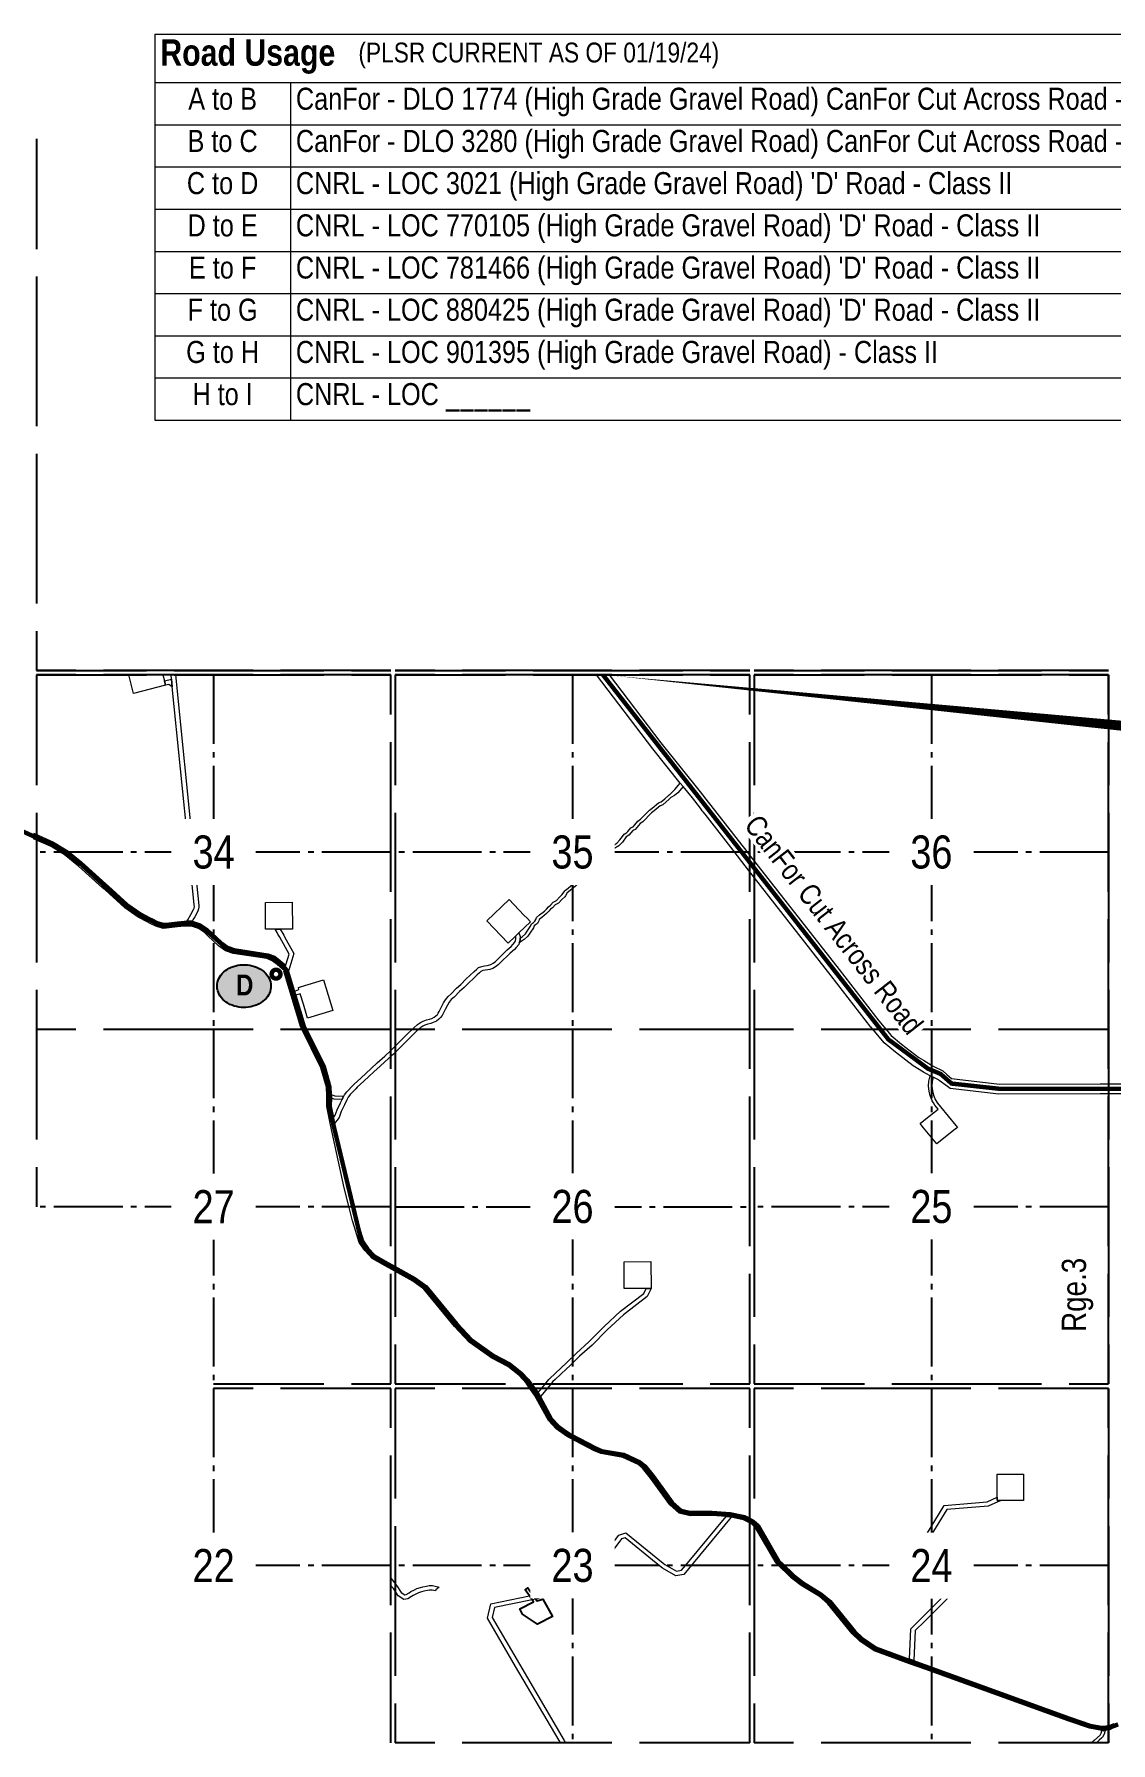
# Model space of a CAD drawing. Extents: x 406396 to 410344, y 6062839 to 6066265.
# Drawn here: x 407568 to 408057, y 6062984 to 6063760 of the extents above; entities that cross this region are included whole.
import ezdxf
from ezdxf.enums import TextEntityAlignment as Align

# ---------------------------------------------------------------- set-up
doc = ezdxf.new("R2010")
doc.units = 0
doc.header["$LTSCALE"] = 5
doc.linetypes.add('foc-QUARTERLINE', pattern=[33, 25, -3, 2, -3])
doc.linetypes.add('foc-UNSURVEYED', pattern=[12.5, 10, -2.5])
doc.layers.get('Defpoints').update_dxf_attribs({"color": 9})
for name, color, linetype in [('33', 20, 'Continuous'), ('CG-NOTES', 7, 'Continuous'), ('L-QSEC', 8, 'foc-QUARTERLINE'), ('L-USEC', 7, 'foc-UNSURVEYED'), ('MLL', 7, 'Continuous'), ('P-PROPOSED', 10, 'Continuous'), ('S-7', 6, 'Continuous')]:
    doc.layers.add(name, color=color, linetype=linetype)
doc.layers.add('AS-ROUTEMAP', color=35, linetype='Continuous', lineweight=0)
doc.styles.add('0', font='ARIALN.TTF')
doc.styles.add('100L', font='ARIALN.TTF', dxfattribs={"height": 11})
doc.styles.add('120', font='ARIALN.TTF', dxfattribs={"height": 13})
doc.styles.add('80', font='ARIALN.TTF', dxfattribs={"height": 10})
doc.styles.add('BOLD', font='ARIALNB.TTF')
doc.styles.add('TXT', font='ARIALN.TTF', dxfattribs={"height": 0.2})

# ---------------------------------------------------------------- blocks, each defined once
blk = doc.blocks.new('*T434')
at = {"layer": 'Defpoints', "color": 8, "linetype": 'ByBlock', "lineweight": 0, "transparency": 16777216}
for p, q in [((0, 0), (745.98, 0)), ((0, 0), (0, -175.11)), ((745.98, 0), (745.98, -175.11)), ((0, -21.96), (745.98, -21.96)), ((61.52, -21.96), (61.52, -175.11)), ((681.03, -21.96), (681.03, -175.11)), ((0, -41.11), (745.98, -41.11)), ((0, -60.25), (745.98, -60.25)), ((0, -79.39), (745.98, -79.39)), ((0, -98.54), (745.98, -98.54)), ((0, -117.68), (745.98, -117.68)), ((0, -136.82), (745.98, -136.82)), ((0, -155.97), (745.98, -155.97)), ((0, -175.11), (745.98, -175.11))]:
    blk.add_line(p, q, dxfattribs=at)
at = {"layer": 'CG-NOTES', "color": 154, "transparency": 16777216, "insert": (2.5, -2.33), "char_height": 11.9905, "width": 740.9824, "attachment_point": 1, "style": 'BOLD'}
blk.add_mtext('\\A1;{\\C14;Road Usage  \\fArial Narrow|b0|i0|c0|p34;\\H0.75x;\\C256; (PLSR CURRENT AS OF 01/19/24)}', dxfattribs=at)
at = {"layer": 'CG-NOTES', "transparency": 16777216, "style": '0'}
for s, insert, char_height, width, attachment_point in [('A to B', (30.76, -24.29), 9.992, 56.5228, 2), ('CanFor - DLO 1774 (High Grade Gravel Road) CanFor Cut Across Road - Class I', (64.02, -24.29), 9.9921, 614.5149, 1), ('11.6 km', (743.48, -24.29), 9.992, 59.9527, 3), ('B to C', (30.76, -43.44), 9.992, 56.5228, 2), ('CanFor - DLO 3280 (High Grade Gravel Road) CanFor Cut Across Road - Class I', (64.02, -43.44), 9.9921, 614.5149, 1), ('28.3 km', (743.48, -43.44), 9.992, 59.9527, 3), ('C to D', (30.76, -62.58), 9.992, 56.5228, 2), ("CNRL - LOC 3021 (High Grade Gravel Road) 'D' Road - Class II", (64.02, -62.58), 9.9921, 614.5149, 1), ('8.4 km', (743.48, -62.58), 9.992, 59.9527, 3), ('D to E', (30.76, -81.73), 9.992, 56.5228, 2), ("CNRL - LOC 770105 (High Grade Gravel Road) 'D' Road - Class II", (64.02, -81.73), 9.9921, 614.5149, 1), ('1.8 km', (743.48, -81.73), 9.992, 59.9527, 3), ("CNRL - LOC 781466 (High Grade Gravel Road) 'D' Road - Class II", (64.02, -100.87), 9.9921, 614.5149, 1), ('0.9 km', (743.48, -100.87), 9.992, 59.9527, 3), ('E to F', (30.76, -100.87), 9.992, 56.5228, 2), ('F to G', (30.76, -120.01), 9.992, 56.5228, 2), ("CNRL - LOC 880425 (High Grade Gravel Road) 'D' Road - Class II", (64.02, -120.01), 9.9921, 614.5149, 1), ('5.3 km', (743.48, -120.01), 9.992, 59.9527, 3), ('G to H', (30.76, -139.16), 9.992, 56.5228, 2), ('CNRL - LOC 901395 (High Grade Gravel Road) - Class II', (64.02, -139.16), 9.9921, 614.5149, 1), ('0.7 km', (743.48, -139.16), 9.992, 59.9527, 3), ('H to I', (30.76, -158.3), 9.992, 56.5228, 2), ('CNRL - LOC ______', (64.02, -158.3), 9.9921, 614.5149, 1), ('0.02 km', (743.48, -158.3), 9.992, 59.9527, 3)]:
    blk.add_mtext(s, dxfattribs=dict(at, insert=insert, char_height=char_height, width=width, attachment_point=attachment_point))
blk = doc.blocks.new('AA')
at = {"const_width": 4}
blk.add_lwpolyline([(-1, 0, 1), (1, 0, 1)], format="xyb", close=True, dxfattribs=at)
blk.add_circle((0, 0), 2)
blk = doc.blocks.new('Route_Letters')
h = blk.add_hatch(color=255)
h.dxf.hatch_style = 1
edge = h.paths.add_edge_path()
edge.add_ellipse((-0.12, 0.46), major_axis=(-11.97, 0), ratio=0.789318, start_angle=0, end_angle=360)
at = {"color": 5}
blk.add_open_spline([(-12.34, 0.46), (-12.34, -0.25), (-12.24, -0.97), (-11.72, -2.79), (-11.14, -3.88), (-9.56, -5.81), (-8.54, -6.66), (-6.22, -8.02), (-4.9, -8.54), (-2.12, -9.17), (-0.66, -9.3), (2.22, -9.13), (3.64, -8.84), (6.27, -7.89), (7.48, -7.22), (9.54, -5.6), (10.38, -4.64), (11.6, -2.54), (11.97, -1.4), (12.18, 0.91), (12.02, 2.08), (11.2, 4.3), (10.54, 5.35), (8.8, 7.2), (7.72, 7.99), (5.29, 9.24), (3.93, 9.68), (1.11, 10.18), (-0.35, 10.23), (-3.22, 9.91), (-4.61, 9.55), (-7.16, 8.47), (-8.32, 7.75), (-10.24, 6.02), (-11, 5.02), (-12.05, 2.86), (-12.32, 1.7), (-12.34, 0.52), (-12.34, 0.49), (-12.34, 0.46)], degree=3, knots=[0, 0, 0, 0, 0.219529, 0.219529, 0.575727, 0.575727, 0.931924, 0.931924, 1.288121, 1.288121, 1.644318, 1.644318, 2.000515, 2.000515, 2.356712, 2.356712, 2.712909, 2.712909, 3.069107, 3.069107, 3.425304, 3.425304, 3.781501, 3.781501, 4.137698, 4.137698, 4.493895, 4.493895, 4.850092, 4.850092, 5.20629, 5.20629, 5.562487, 5.562487, 5.918684, 5.918684, 6.274881, 6.274881, 6.283185, 6.283185, 6.283185, 6.283185], dxfattribs=at)
at = {"color": 14, "style": 'BOLD'}
blk.add_attdef('A', text='', height=9.5, dxfattribs=at).set_placement((0.22, 0.98), align=Align.MIDDLE)
blk = doc.blocks.new('*U430')
h = blk.add_hatch(color=255)
edge = h.paths.add_edge_path()
edge.add_line((-44, -28.5), (44, -28.5))
edge.add_arc((44, -22.5), 6, 270, 360)
edge.add_line((50, -22.5), (50, 21))
edge.add_arc((44, 21), 6, 0, 90)
edge.add_line((44, 27), (-44, 27))
edge.add_arc((-44, 21), 6, 90, 180)
edge.add_line((-50, 21), (-50, -22.5))
edge.add_arc((-44, -22.5), 6, 180, 270)
at = {"color": 1, "flags": 128}
for points in [[(-382.6, 37.62, 0, 7.5, 0), (0, 0, 0, 0, 0)], [(65.21, -260.33, 0, 7.5, 0), (0, 0, 0, 0, 0)]]:
    blk.add_lwpolyline(points, format="xyseb", dxfattribs=at)
blk.add_lwpolyline([(-44, -28.5, 3, 3, 0), (44, -28.5, 3, 3, 0.414214), (50, -22.5, 3, 3, 0), (50, 21, 3, 0, 0.414214), (44, 27, 0, 0, 0), (-44, 27, 0, 0, 0.414214), (-50, 21, 0, 0, 0), (-50, -22.5, 0, 3, 0.414214)], format="xyseb", close=True, dxfattribs=at)
at = {"color": 1, "style": '80'}
blk.add_attdef('ENTER_TEXT_001', (-26.85, -4.92), '', height=10, dxfattribs=at)

msp = doc.modelspace()

# ---------------------------------------------------------------- linework, layer by layer
at = {"layer": 'AS-ROUTEMAP'}
for points in [[(407626.48, 6063468.92), (407627.18, 6063466.23), (407627.67, 6063464.3), (407613.16, 6063460.57), (407611.02, 6063468.92)], [(407632.24, 6063468.92), (407640.29, 6063389.16), (407642.8, 6063364.4), (407642.87, 6063363.62), (407642.66, 6063362.91), (407642.32, 6063361.72), (407640.97, 6063359.18), (407640.14, 6063357.88), (407639.75, 6063357.26), (407637.38, 6063357.26), (407637.8, 6063357.92), (407639.24, 6063360.19), (407640.45, 6063362.48), (407640.64, 6063363.1), (407640.85, 6063363.81), (407640.77, 6063364.59), (407638.29, 6063389.16), (407630.77, 6063463.56), (407630.42, 6063467.06), (407630.23, 6063468.92)], [(408089.46, 6063278.9), (408054.73, 6063278.86), (408051.72, 6063278.85), (408005.82, 6063278.73), (407983.71, 6063281.26), (407983.09, 6063281.72), (407982.47, 6063282.19), (407978.73, 6063285), (407978.46, 6063285.19), (407978.38, 6063285.25), (407975.97, 6063286.44), (407974.58, 6063287.13), (407972.94, 6063287.94), (407971.57, 6063288.78), (407966.9, 6063291.67), (407958.82, 6063297.85), (407953.69, 6063302.02), (407947.85, 6063309.11), (407947.76, 6063309.22), (407929.71, 6063332.46), (407892.26, 6063380.42), (407889.24, 6063384.29), (407885.18, 6063389.48), (407872.48, 6063405.75), (407871.58, 6063406.9), (407871.25, 6063407.33), (407870.35, 6063408.48), (407866.72, 6063413.13), (407862.54, 6063418.32), (407861.26, 6063419.9), (407848.81, 6063435.37), (407823.3, 6063468.92)], [(407829.04, 6063468.92), (407852.42, 6063438.17), (407870.32, 6063415.94), (407873.95, 6063411.29), (407875.18, 6063409.71), (407889.22, 6063391.73), (407890.97, 6063389.49), (407892.24, 6063387.86), (407933.31, 6063335.27), (407951.36, 6063312.02), (407953.8, 6063309.1), (407956.93, 6063305.37), (407961.67, 6063301.42), (407969.5, 6063295.44), (407971.56, 6063294.16), (407975.16, 6063291.94), (407976.94, 6063291.06), (407979.44, 6063289.83), (407979.71, 6063289.69), (407980.36, 6063289.37), (407982.24, 6063287.64), (407984.23, 6063285.8), (408006.08, 6063283.3), (408051.71, 6063283.42), (408054.72, 6063283.43), (408089.63, 6063283.47)], [(407567.77, 6063397.16), (407568.24, 6063396.96), (407576.87, 6063393.09), (407581.82, 6063390.07), (407582.95, 6063389.41), (407583.35, 6063389.09), (407589.75, 6063383.98), (407600.7, 6063374.11), (407601.82, 6063373.1), (407610.63, 6063365.15), (407616.53, 6063360.96), (407620.51, 6063358.93), (407621.85, 6063358.25), (407624.13, 6063357.09), (407626.86, 6063356.29), (407627.94, 6063356.4), (407632.94, 6063356.92), (407636.21, 6063357.26), (407637.38, 6063357.26), (407639.75, 6063357.26), (407639.9, 6063357.26), (407643.63, 6063356.06), (407646.83, 6063353.92), (407646.95, 6063353.81), (407653.27, 6063347.85), (407655.98, 6063345.85), (407658.97, 6063344.8), (407674.28, 6063342.49), (407677.28, 6063341.33), (407679.78, 6063339.37), (407682.25, 6063337.26), (407682.2, 6063337.13), (407681.88, 6063336.07), (407681.51, 6063334.89), (407680.76, 6063335.52), (407678.34, 6063337.6), (407676.14, 6063339.32), (407673.69, 6063340.27), (407658.42, 6063342.57), (407654.9, 6063343.81), (407651.8, 6063346.09), (407646.95, 6063350.66), (407645.4, 6063352.12), (407642.63, 6063353.98), (407639.54, 6063354.98), (407636.33, 6063354.97), (407633.18, 6063354.65), (407628.18, 6063354.13), (407626.65, 6063353.97), (407623.29, 6063354.95), (407620.79, 6063356.22), (407619.46, 6063356.9), (407615.34, 6063359), (407609.2, 6063363.36), (407600.26, 6063371.43), (407599.15, 6063372.43), (407588.27, 6063382.24), (407581.66, 6063387.52), (407580.65, 6063388.11), (407579.05, 6063389.09), (407575.81, 6063391.07), (407567.78, 6063394.66)], [(408056.69, 6062990.56), (408055.46, 6062990.35), (408054.05, 6062990.11), (408053.14, 6062989.95), (408052.48, 6062990.06), (408052.45, 6062990.07), (408046.87, 6062991.07), (408037.52, 6062994.3), (407972.21, 6063017.84), (407965.2, 6063020.36), (407949.17, 6063026.26), (407942.72, 6063030.64), (407939.25, 6063033.97), (407928.09, 6063047.7), (407924.35, 6063050.81), (407916.07, 6063055.91), (407911.71, 6063059.19), (407904.84, 6063065.88), (407904.77, 6063066), (407895.4, 6063082.06), (407893.67, 6063083.72), (407892.9, 6063084.12), (407889.88, 6063085.66), (407889.78, 6063085.71), (407884.38, 6063086.89), (407883.75, 6063087.03), (407881.99, 6063087.14), (407875.69, 6063087.55), (407865.67, 6063087.54), (407860.79, 6063088.72), (407856.55, 6063092.47), (407847.76, 6063104.55), (407844.13, 6063109.08), (407842.18, 6063110.78), (407835.16, 6063113.91), (407825.25, 6063115.69), (407822.18, 6063116.88), (407810.66, 6063122.98), (407809.64, 6063123.68), (407804.94, 6063126.86), (407801.51, 6063130.66), (407795.14, 6063142.27), (407792.27, 6063146.24), (407791.3, 6063147.59), (407789.79, 6063149.25), (407788.02, 6063151.21), (407782.97, 6063155.19), (407775.71, 6063159.02), (407765.54, 6063166.29), (407758.8, 6063173.34), (407744.91, 6063190.27), (407739.89, 6063193.85), (407730.35, 6063199.2), (407727.34, 6063200.89), (407721.43, 6063204.2), (407718.11, 6063207.78), (407715.64, 6063211.4), (407713.45, 6063218.46), (407712.51, 6063221.36), (407710.67, 6063228.52), (407708.69, 6063236.21), (407702.49, 6063264.79), (407700.89, 6063273.17), (407700.95, 6063278.18), (407700.77, 6063281.89), (407698.23, 6063290.74), (407689.25, 6063308.86), (407689.15, 6063309.05), (407681.42, 6063334.62), (407681.51, 6063334.89), (407681.88, 6063336.07), (407682.2, 6063337.13), (407682.25, 6063337.26), (407682.46, 6063337.94), (407683.83, 6063342.32), (407679.53, 6063349.96), (407678.74, 6063351.37), (407678.34, 6063352.07), (407677.49, 6063353.6), (407679.78, 6063353.6), (407681.33, 6063350.84), (407681.73, 6063350.13), (407682.52, 6063348.72), (407685.99, 6063342.55), (407684.11, 6063336.53), (407683.53, 6063334.66), (407683.51, 6063334.61), (407686.25, 6063325.56), (407686.82, 6063323.65), (407691.01, 6063309.79), (407691.47, 6063308.86), (407700.1, 6063291.46), (407702.75, 6063282.22), (407702.93, 6063278.58), (407702.95, 6063278.22), (407702.94, 6063276.97), (407702.89, 6063273.35), (407703.88, 6063268.14), (407704.39, 6063265.51), (407704.44, 6063265.21), (407710.64, 6063236.67), (407712.73, 6063228.52), (407714.44, 6063221.91), (407715.36, 6063219.05), (407717.46, 6063212.27), (407719.76, 6063208.91), (407722.61, 6063205.83), (407727.33, 6063203.18), (407730.35, 6063201.49), (407740.96, 6063195.54), (407746.29, 6063191.74), (407760.3, 6063174.67), (407766.85, 6063167.81), (407776.77, 6063160.72), (407784.06, 6063156.87), (407789.38, 6063152.68), (407792.48, 6063149.26), (407792.85, 6063148.85), (407794.73, 6063146.24), (407796.77, 6063143.42), (407796.83, 6063143.34), (407797.82, 6063141.54), (407803.15, 6063131.83), (407806.26, 6063128.38), (407809.64, 6063126.09), (407811.69, 6063124.7), (407823.02, 6063118.7), (407825.79, 6063117.62), (407835.75, 6063115.83), (407843.26, 6063112.48), (407845.58, 6063110.47), (407849.34, 6063105.76), (407858.04, 6063093.83), (407861.75, 6063090.55), (407865.91, 6063089.54), (407875.68, 6063089.55), (407884.03, 6063089.01), (407889.87, 6063087.73), (407890.46, 6063087.61), (407892.89, 6063086.36), (407894.84, 6063085.37), (407896.99, 6063083.31), (407906.43, 6063067.12), (407907.58, 6063066), (407913.02, 6063060.71), (407917.19, 6063057.57), (407925.52, 6063052.43), (407929.51, 6063049.11), (407940.72, 6063035.33), (407943.98, 6063032.2), (407950.09, 6063028.05), (407965.22, 6063022.48), (407965.89, 6063022.23), (407967.18, 6063021.77), (407972.2, 6063019.96), (408038.19, 6062996.18), (408047.37, 6062993), (408052.44, 6062992.1), (408052.44, 6062992.1), (408053.14, 6062991.98), (408055.45, 6062992.38), (408056.15, 6062992.5), (408058.06, 6062993.23)], [(407806.87, 6062984.49), (407806.26, 6062985.52), (407786.55, 6063019.16), (407773.85, 6063040.99), (407775.3, 6063047.6), (407792.82, 6063051.18), (407794.42, 6063051.5), (407798.72, 6063052.38), (407809.78, 6063054.48), (407813.68, 6063055.23), (407816.79, 6063057.57), (407823.51, 6063065.91), (407826.29, 6063069.37), (407833.31, 6063078.75), (407836.61, 6063079.75), (407853.54, 6063065.95), (407854.25, 6063065.37), (407859.55, 6063062.35), (407861.82, 6063062.75), (407864.48, 6063065.96), (407881.99, 6063087.14), (407883.75, 6063087.03), (407884.38, 6063086.89), (407867.07, 6063065.97), (407862.9, 6063060.91), (407859.19, 6063060.26), (407853.11, 6063063.72), (407850.38, 6063065.95), (407836.17, 6063077.53), (407834.52, 6063077.03), (407827.87, 6063068.14), (407826.08, 6063065.92), (407818.19, 6063056.12), (407814.51, 6063053.35), (407809.78, 6063052.45), (407799.1, 6063050.42), (407795.67, 6063049.72), (407794.07, 6063049.39), (407776.98, 6063045.9), (407775.97, 6063041.33), (407788.27, 6063020.16), (407808.58, 6062985.52), (407809.18, 6062984.49)], [(407716.5, 6063064.89), (407716.77, 6063064.92), (407716.93, 6063064.89)], [(407729.93, 6063059.26), (407730.61, 6063058.4), (407732.71, 6063055.71), (407734.66, 6063052.68), (407736.24, 6063051.64), (407736.95, 6063051.77), (407738.21, 6063052.52), (407739.05, 6063053.11), (407740.69, 6063053.93), (407741.72, 6063054.45), (407743.38, 6063054.97), (407744.5, 6063055.24), (407746.14, 6063055.62), (407747.33, 6063055.82), (407748.9, 6063055.81), (407751.91, 6063055.05), (407750.37, 6063053.87), (407750.19, 6063053.42), (407748.65, 6063053.82), (407747.49, 6063053.82), (407746.53, 6063053.66), (407744.96, 6063053.29), (407743.91, 6063053.04), (407742.48, 6063052.59), (407741.58, 6063052.14), (407740.07, 6063051.39), (407739.3, 6063050.84), (407737.66, 6063049.86), (407735.8, 6063049.54), (407733.21, 6063051.24), (407731.08, 6063054.55), (407730.61, 6063055.15), (407729.93, 6063056.02)], [(408047.7, 6062984.49), (408049.06, 6062985.64), (408049.11, 6062985.69), (408051.68, 6062988.02), (408052.16, 6062988.92), (408052.45, 6062989.93), (408052.48, 6062990.06), (408053.14, 6062989.95), (408054.05, 6062990.11), (408053.56, 6062988.35), (408052.87, 6062987.08), (408052.45, 6062986.7), (408051.34, 6062985.69), (408050.05, 6062984.51), (408050.02, 6062984.49)]]:
    msp.add_lwpolyline(points, dxfattribs=at)
for points in [[(407630.77, 6063463.56), (407629.16, 6063464.68), (407627.67, 6063464.3), (407627.18, 6063466.23), (407630.42, 6063467.06), (407630.77, 6063463.56)], [(407790.38, 6063348.97), (407788.22, 6063347.44), (407788.38, 6063347.84), (407788.67, 6063349.11), (407788.65, 6063349.58), (407789.47, 6063350.16), (407791.02, 6063351.44), (407791.81, 6063352.64), (407793.31, 6063354.94), (407793.77, 6063356.01), (407794.63, 6063356.71), (407795.25, 6063357.22), (407795.67, 6063357.99), (407795.96, 6063358.84), (407797.45, 6063360.11), (407799.59, 6063361.78), (407800.52, 6063362.74), (407801.4, 6063363.76), (407802.3, 6063364.43), (407803.62, 6063365.87), (407805.03, 6063366.65), (407806.41, 6063368.1), (407807.71, 6063369.29), (407808.81, 6063371.06), (407809.15, 6063371.34), (407810.31, 6063372.26), (407812.64, 6063374.21), (407813.88, 6063375.43), (407815.81, 6063376.66), (407816.78, 6063377.81), (407818.37, 6063378.78), (407820.04, 6063380.72), (407820.82, 6063382.19), (407820.96, 6063382.45), (407821.52, 6063382.85), (407822.29, 6063383.4), (407822.55, 6063383.83), (407823.1, 6063384.72), (407824.02, 6063385.22), (407824.33, 6063385.39), (407824.64, 6063385.81), (407825.26, 6063386.66), (407827.99, 6063389.41), (407828.58, 6063390), (407829.2, 6063390.22), (407829.79, 6063390.97), (407830.63, 6063391.49), (407832.47, 6063392.64), (407833.86, 6063394.08), (407835, 6063395.64), (407835.74, 6063396.66), (407836.61, 6063397.18), (407836.99, 6063397.39), (407837.46, 6063397.98), (407838.76, 6063399.58), (407839.49, 6063399.91), (407839.91, 6063400.1), (407840.65, 6063401), (407841.99, 6063402.65), (407843.24, 6063403.47), (407847.23, 6063407.58), (407848.48, 6063408.44), (407851.38, 6063410.86), (407852.59, 6063411.35), (407854.23, 6063412.81), (407856.04, 6063414.42), (407856.22, 6063414.56), (407856.28, 6063414.61), (407858.76, 6063416.93), (407861.26, 6063419.9), (407862.54, 6063418.32), (407860.16, 6063415.5), (407858.6, 6063414.23), (407857.01, 6063413.27), (407856.19, 6063412.54), (407853.39, 6063410.06), (407852.17, 6063409.56), (407849.4, 6063407.25), (407848.2, 6063406.43), (407844.2, 6063402.33), (407843.01, 6063401.53), (407840.85, 6063398.87), (407839.7, 6063398.36), (407837.98, 6063396.24), (407836.77, 6063395.53), (407835.01, 6063393.11), (407833.42, 6063391.46), (407830.8, 6063389.84), (407830.46, 6063389.41), (407830.11, 6063388.96), (407829.41, 6063388.71), (407826.4, 6063385.68), (407825.35, 6063384.23), (407824.17, 6063383.59), (407823.41, 6063382.36), (407822.12, 6063381.43), (407821.28, 6063379.87), (407819.35, 6063377.63), (407817.77, 6063376.66), (407816.8, 6063375.51), (407814.82, 6063374.25), (407813.65, 6063373.1), (407811.26, 6063371.1), (407809.94, 6063370.05), (407809.16, 6063368.78), (407808.87, 6063368.32), (407807.45, 6063367.03), (407805.96, 6063365.45), (407804.55, 6063364.67), (407803.3, 6063363.32), (407802.43, 6063362.66), (407801.62, 6063361.72), (407800.59, 6063360.66), (407798.4, 6063358.95), (407797.25, 6063357.97), (407797.05, 6063357.38), (407796.42, 6063356.25), (407795.59, 6063355.55), (407795, 6063355.08), (407794.63, 6063354.23), (407793.06, 6063351.82), (407792.15, 6063350.43), (407790.38, 6063348.97)], [(407685.24, 6063365.79), (407685.27, 6063353.61), (407679.78, 6063353.6), (407677.49, 6063353.6), (407676.01, 6063353.59), (407675.5, 6063353.59), (407674.5, 6063353.59), (407673.08, 6063353.59), (407673.07, 6063359.96), (407673.07, 6063361.47), (407673.07, 6063361.97), (407673.06, 6063365.77), (407685.24, 6063365.79)], [(407786.44, 6063350.46), (407783.11, 6063347.28), (407773.45, 6063357.4), (407783.57, 6063367.06), (407790.32, 6063359.98), (407791.71, 6063358.53), (407793.23, 6063356.94), (407788.03, 6063351.98), (407786.44, 6063350.46)], [(407706.42, 6063268.18), (407704.39, 6063265.51), (407703.88, 6063268.14), (407704.66, 6063269.16), (407705.59, 6063271.62), (407707.04, 6063274.84), (407707.8, 6063276.33), (407708.17, 6063277.06), (407708.53, 6063277.8), (407708.73, 6063278.22), (407708.84, 6063278.44), (407709.95, 6063279.86), (407710.23, 6063280.14), (407711.44, 6063281.38), (407711.5, 6063281.44), (407713.3, 6063283.31), (407716.26, 6063286.09), (407720.94, 6063290.39), (407723.75, 6063292.98), (407727.17, 6063296.06), (407729.77, 6063298.41), (407730.18, 6063298.81), (407734.5, 6063303.1), (407737.06, 6063305.62), (407740.24, 6063308.76), (407740.43, 6063308.92), (407742.04, 6063310.3), (407743.45, 6063311.29), (407744.55, 6063311.91), (407746.12, 6063312.44), (407747.45, 6063312.8), (407748.46, 6063313.15), (407749.54, 6063313.63), (407750.33, 6063314.25), (407751.06, 6063314.95), (407751.48, 6063315.47), (407751.83, 6063316.27), (407752.81, 6063318.11), (407753.87, 6063320.17), (407754.77, 6063321.62), (407755.89, 6063323.02), (407757.23, 6063324.27), (407759.77, 6063326.78), (407761.74, 6063328.57), (407764.18, 6063331.06), (407765.84, 6063332.59), (407767.7, 6063334.36), (407768.75, 6063335.34), (407769.73, 6063336.2), (407771.15, 6063336.74), (407772.38, 6063337.03), (407773.69, 6063337.12), (407774.27, 6063337.22), (407775.32, 6063337.59), (407776.3, 6063338.21), (407777.38, 6063338.94), (407779.16, 6063340.76), (407781.54, 6063343.01), (407782.78, 6063344.18), (407784.56, 6063345.77), (407785.29, 6063346.62), (407786.18, 6063347.71), (407786.46, 6063348.43), (407786.66, 6063349.29), (407786.63, 6063349.92), (407786.44, 6063350.46), (407788.03, 6063351.98), (407788.61, 6063350.31), (407788.65, 6063349.58), (407788.67, 6063349.11), (407788.38, 6063347.84), (407788.22, 6063347.44), (407787.93, 6063346.69), (407786.83, 6063345.34), (407785.99, 6063344.37), (407784.13, 6063342.71), (407782.91, 6063341.55), (407780.56, 6063339.34), (407778.67, 6063337.4), (407777.4, 6063336.54), (407776.2, 6063335.78), (407774.77, 6063335.28), (407773.94, 6063335.13), (407772.69, 6063335.05), (407771.74, 6063334.82), (407770.77, 6063334.46), (407770.09, 6063333.86), (407769.07, 6063332.91), (407767.21, 6063331.14), (407765.58, 6063329.62), (407763.13, 6063327.13), (407761.15, 6063325.33), (407758.61, 6063322.83), (407757.36, 6063321.65), (407756.41, 6063320.47), (407755.61, 6063319.18), (407754.58, 6063317.18), (407753.63, 6063315.4), (407753.2, 6063314.42), (407752.53, 6063313.6), (407751.64, 6063312.74), (407750.58, 6063311.9), (407749.19, 6063311.29), (407748.04, 6063310.89), (407746.7, 6063310.53), (407745.37, 6063310.08), (407744.52, 6063309.6), (407743.56, 6063308.93), (407743.26, 6063308.72), (407741.59, 6063307.28), (407738.46, 6063304.19), (407735.91, 6063301.68), (407731.15, 6063296.96), (407730.18, 6063296.09), (407727.17, 6063293.38), (407725.09, 6063291.51), (407722.29, 6063288.92), (407717.62, 6063284.63), (407714.7, 6063281.89), (407714.08, 6063281.24), (407712.93, 6063280.05), (407712.88, 6063280), (407711.46, 6063278.54), (407711.11, 6063278.09), (407710.54, 6063277.38), (407710.42, 6063277.13), (407709.96, 6063276.17), (407708.84, 6063273.97), (407707.44, 6063270.86), (407706.42, 6063268.18)], [(407699.44, 6063330.59), (407703.63, 6063316.73), (407692.16, 6063313.26), (407690.26, 6063319.53), (407688.83, 6063324.26), (407687.3, 6063323.79), (407686.82, 6063323.65), (407686.25, 6063325.56), (407686.73, 6063325.71), (407688.25, 6063326.17), (407687.97, 6063327.12), (407688.92, 6063327.41), (407699.44, 6063330.59)], [(407986.12, 6063262.99), (407977.64, 6063256.16), (407971.63, 6063263.46), (407970.02, 6063265.42), (407970.37, 6063265.7), (407971.62, 6063266.71), (407971.92, 6063266.95), (407978.19, 6063272), (407976.73, 6063273.77), (407976.1, 6063274.81), (407975.55, 6063275.73), (407975.39, 6063276.12), (407975.37, 6063276.18), (407975.06, 6063276.92), (407974.71, 6063277.78), (407974.68, 6063277.85), (407974.63, 6063278.07), (407974.13, 6063280.07), (407973.92, 6063282.35), (407974.06, 6063284.64), (407974.58, 6063287.13), (407975.97, 6063286.44), (407975.55, 6063284.44), (407975.43, 6063282.38), (407975.62, 6063280.32), (407976.08, 6063278.43), (407976.11, 6063278.31), (407976.75, 6063276.75), (407976.9, 6063276.4), (407977.96, 6063274.63), (407979.36, 6063272.94), (407986.22, 6063264.61), (407986.33, 6063264.47), (407986.98, 6063263.68), (407986.2, 6063263.06), (407986.12, 6063262.99)], [(407707.8, 6063276.33), (407704.15, 6063276.49), (407702.94, 6063276.97), (407702.95, 6063278.22), (407702.93, 6063278.58), (407704.46, 6063277.98), (407708.53, 6063277.8), (407708.17, 6063277.06), (407707.8, 6063276.33)], [(407847.94, 6063202.8), (407848.01, 6063190.62), (407845.78, 6063190.61), (407835.83, 6063190.55), (407835.76, 6063202.73), (407847.94, 6063202.8)], [(407801.74, 6063146.25), (407797.82, 6063141.54), (407796.83, 6063143.34), (407796.77, 6063143.42), (407799.12, 6063146.25), (407801.63, 6063149.27), (407802.01, 6063149.73), (407809.58, 6063156.89), (407809.73, 6063157.03), (407814.22, 6063161.32), (407819.81, 6063166.41), (407826.67, 6063173.31), (407834.17, 6063180.25), (407844.68, 6063188.3), (407845.78, 6063190.61), (407848.01, 6063190.62), (407846.28, 6063186.99), (407835.46, 6063178.71), (407828.07, 6063171.86), (407821.21, 6063164.96), (407815.59, 6063159.85), (407811.12, 6063155.58), (407809.58, 6063154.13), (407804.45, 6063149.27), (407803.48, 6063148.35), (407801.74, 6063146.25)], [(408017.01, 6063094.83), (408017.01, 6063094.44), (408011.22, 6063094.43), (408006.63, 6063094.41), (408005.02, 6063094.41), (408005.02, 6063094.8), (408005.02, 6063095.89), (408004.99, 6063106.4), (408016.98, 6063106.43), (408017.01, 6063094.83)], [(408005.02, 6063094.8), (408005.02, 6063094.41), (408006.63, 6063094.41), (408000.96, 6063091.91), (407982.13, 6063090.3), (407974.98, 6063078.48), (407974.78, 6063071.92), (407978.61, 6063066.02), (407982.09, 6063060.66), (407984.24, 6063051.76), (407972.15, 6063039.72), (407967.8, 6063035.38), (407967.18, 6063021.77), (407965.89, 6063022.23), (407965.22, 6063022.48), (407965.84, 6063036.24), (407972.15, 6063042.53), (407982.03, 6063052.39), (407980.22, 6063059.86), (407976.23, 6063066.02), (407972.76, 6063071.35), (407973, 6063079.06), (407980.94, 6063092.21), (408000.46, 6063093.87), (408005.02, 6063095.89), (408005.02, 6063094.8)]]:
    msp.add_lwpolyline(points, close=True, dxfattribs=at)
at = {"layer": 'L-QSEC', "color": 253, "ltscale": 0.25}
for p, q in [((407649.53, 6063468.92), (407649.53, 6063388.52)), ((407812.35, 6063468.92), (407812.35, 6063388.52)), ((407975.17, 6063468.92), (407975.17, 6063388.52)), ((407649.53, 6063388.52), (407569.13, 6063388.52)), ((407649.53, 6063388.52), (407649.53, 6063308.12)), ((407729.93, 6063388.52), (407649.53, 6063388.52)), ((407812.35, 6063388.52), (407731.95, 6063388.52)), ((407812.35, 6063388.52), (407812.35, 6063308.12)), ((407892.75, 6063388.52), (407812.35, 6063388.52)), ((407975.17, 6063388.52), (407894.76, 6063388.52)), ((407975.17, 6063388.52), (407975.17, 6063308.12)), ((408055.57, 6063388.52), (407975.17, 6063388.52)), ((407649.53, 6063308.12), (407649.53, 6063227.71)), ((407812.35, 6063308.12), (407812.35, 6063227.71)), ((407975.17, 6063308.12), (407975.17, 6063227.71)), ((407649.53, 6063227.71), (407569.13, 6063227.71)), ((407649.53, 6063227.71), (407649.53, 6063147.31)), ((407729.93, 6063227.71), (407649.53, 6063227.71)), ((407731.95, 6063227.71), (407812.35, 6063227.71)), ((407812.35, 6063227.71), (407812.35, 6063147.31)), ((407812.35, 6063227.71), (407892.75, 6063227.71)), ((407975.17, 6063227.71), (407894.76, 6063227.71)), ((407975.17, 6063227.71), (407975.17, 6063147.31)), ((408055.57, 6063227.71), (407975.17, 6063227.71)), ((407649.53, 6063145.3), (407649.53, 6063064.89)), ((407812.35, 6063145.3), (407812.35, 6063064.89)), ((407975.17, 6063145.3), (407975.17, 6063064.89)), ((407729.93, 6063064.89), (407649.53, 6063064.89)), ((407812.35, 6063064.89), (407731.95, 6063064.89)), ((407812.35, 6063064.89), (407812.35, 6062984.49)), ((407892.75, 6063064.89), (407812.35, 6063064.89)), ((407975.17, 6063064.89), (407894.76, 6063064.89)), ((408055.57, 6063064.89), (407975.17, 6063064.89)), ((407975.17, 6063064.89), (407975.17, 6062984.49))]:
    msp.add_line(p, q, dxfattribs=at)
at = {"layer": 'L-USEC'}
for p, q in [((407569.13, 6063712.14), (407569.13, 6063631.74)), ((407569.13, 6063631.74), (407569.13, 6063551.34)), ((407569.13, 6063551.34), (407569.13, 6063470.93)), ((407649.53, 6063470.93), (407569.13, 6063470.93)), ((407569.13, 6063470.93), (407649.53, 6063470.93)), ((407569.13, 6063468.92), (407569.13, 6063388.52)), ((407649.53, 6063468.92), (407569.13, 6063468.92)), ((407569.13, 6063468.92), (407649.53, 6063468.92)), ((407729.93, 6063470.93), (407649.53, 6063470.93)), ((407649.53, 6063470.93), (407729.93, 6063470.93)), ((407729.93, 6063468.92), (407649.53, 6063468.92)), ((407649.53, 6063468.92), (407729.93, 6063468.92)), ((407729.93, 6063388.52), (407729.93, 6063468.92)), ((407812.35, 6063470.93), (407731.95, 6063470.93)), ((407731.95, 6063470.93), (407812.35, 6063470.93)), ((407731.95, 6063468.92), (407731.95, 6063388.52)), ((407812.35, 6063468.92), (407731.95, 6063468.92)), ((407731.95, 6063468.92), (407812.35, 6063468.92)), ((407892.75, 6063470.93), (407812.35, 6063470.93)), ((407812.35, 6063470.93), (407892.75, 6063470.93)), ((407892.75, 6063468.92), (407812.35, 6063468.92)), ((407812.35, 6063468.92), (407892.75, 6063468.92)), ((407892.75, 6063388.52), (407892.75, 6063468.92)), ((407975.17, 6063470.93), (407894.76, 6063470.93)), ((407894.76, 6063470.93), (407975.17, 6063470.93)), ((407975.17, 6063468.92), (407894.76, 6063468.92)), ((407894.76, 6063468.92), (407894.76, 6063388.52)), ((407894.76, 6063468.92), (407975.17, 6063468.92)), ((408055.57, 6063470.93), (407975.17, 6063470.93)), ((407975.17, 6063470.93), (408055.57, 6063470.93)), ((408055.57, 6063468.92), (407975.17, 6063468.92)), ((407975.17, 6063468.92), (408055.57, 6063468.92)), ((408055.57, 6063388.52), (408055.57, 6063468.92)), ((408055.57, 6063468.92), (408055.57, 6063388.52)), ((408055.57, 6063468.92), (408055.57, 6063388.52)), ((408055.57, 6063388.52), (408055.57, 6063468.92)), ((407569.13, 6063388.52), (407569.13, 6063308.12)), ((407729.93, 6063308.12), (407729.93, 6063388.52)), ((407731.95, 6063388.52), (407731.95, 6063308.12)), ((407892.75, 6063308.12), (407892.75, 6063388.52)), ((407894.76, 6063388.52), (407894.76, 6063308.12)), ((408055.57, 6063308.12), (408055.57, 6063388.52)), ((408055.57, 6063388.52), (408055.57, 6063308.12)), ((408055.57, 6063388.52), (408055.57, 6063308.12)), ((408055.57, 6063308.12), (408055.57, 6063388.52)), ((407569.13, 6063308.12), (407569.13, 6063227.71)), ((407649.53, 6063308.12), (407569.13, 6063308.12)), ((407729.93, 6063308.12), (407649.53, 6063308.12)), ((407729.93, 6063227.71), (407729.93, 6063308.12)), ((407731.95, 6063308.12), (407731.95, 6063227.71)), ((407812.35, 6063308.12), (407731.95, 6063308.12)), ((407892.75, 6063308.12), (407812.35, 6063308.12)), ((407892.75, 6063227.71), (407892.75, 6063308.12)), ((407894.76, 6063308.12), (407894.76, 6063227.71)), ((407975.17, 6063308.12), (407894.76, 6063308.12)), ((408055.57, 6063308.12), (407975.17, 6063308.12)), ((408055.57, 6063227.71), (408055.57, 6063308.12)), ((408055.57, 6063308.12), (408055.57, 6063227.71)), ((408055.57, 6063308.12), (408055.57, 6063227.71)), ((408055.57, 6063227.71), (408055.57, 6063308.12)), ((407729.93, 6063147.31), (407729.93, 6063227.71)), ((407731.95, 6063227.71), (407731.95, 6063147.31)), ((407892.75, 6063147.31), (407892.75, 6063227.71)), ((407894.76, 6063227.71), (407894.76, 6063147.31)), ((408055.57, 6063147.31), (408055.57, 6063227.71)), ((408055.57, 6063227.71), (408055.57, 6063147.31)), ((408055.57, 6063227.71), (408055.57, 6063147.31)), ((408055.57, 6063147.31), (408055.57, 6063227.71)), ((407649.53, 6063147.31), (407729.93, 6063147.31)), ((407729.93, 6063145.3), (407649.53, 6063145.3)), ((407729.93, 6063064.89), (407729.93, 6063145.3)), ((407731.95, 6063147.31), (407812.35, 6063147.31)), ((407731.95, 6063145.3), (407731.95, 6063064.89)), ((407812.35, 6063145.3), (407731.95, 6063145.3)), ((407812.35, 6063147.31), (407892.75, 6063147.31)), ((407892.75, 6063145.3), (407812.35, 6063145.3)), ((407892.75, 6063064.89), (407892.75, 6063145.3)), ((407894.76, 6063147.31), (407975.17, 6063147.31)), ((407894.76, 6063145.3), (407894.76, 6063064.89)), ((407975.17, 6063145.3), (407894.76, 6063145.3)), ((407975.17, 6063147.31), (408055.57, 6063147.31)), ((408055.57, 6063145.3), (407975.17, 6063145.3)), ((408055.57, 6063064.89), (408055.57, 6063145.3)), ((408055.57, 6063145.3), (408055.57, 6063064.89)), ((408055.57, 6063145.3), (408055.57, 6063064.89)), ((408055.57, 6063064.89), (408055.57, 6063145.3)), ((407729.93, 6062984.49), (407729.93, 6063064.89)), ((407731.95, 6063064.89), (407731.95, 6062984.49)), ((407892.75, 6062984.49), (407892.75, 6063064.89)), ((407894.76, 6063064.89), (407894.76, 6062984.49)), ((408055.57, 6062984.49), (408055.57, 6063064.89)), ((408055.57, 6063064.89), (408055.57, 6062984.49)), ((408055.57, 6063064.89), (408055.57, 6062984.49)), ((408055.57, 6062984.49), (408055.57, 6063064.89)), ((407812.35, 6062984.49), (407731.95, 6062984.49)), ((407892.75, 6062984.49), (407812.35, 6062984.49)), ((407975.17, 6062984.49), (407894.76, 6062984.49)), ((408055.57, 6062984.49), (407975.17, 6062984.49))]:
    msp.add_line(p, q, dxfattribs=at)
at = {"layer": 'MLL'}
msp.add_lwpolyline([(407795.67, 6063049.72), (407796.23, 6063048.92), (407798.91, 6063049.71), (407803.34, 6063041.78), (407796.5, 6063038.31), (407789.69, 6063042.82), (407788.44, 6063045.32), (407794.71, 6063048.47), (407794.07, 6063049.39), (407792.82, 6063051.18), (407790.93, 6063053.87), (407791.27, 6063054.14), (407792.08, 6063054.84), (407794.42, 6063051.5), (407795.67, 6063049.72)], close=True, dxfattribs=at)
at = {"layer": 'P-PROPOSED', "color": 90, "flags": 128}
msp.add_lwpolyline([(407434.67, 6063411.46, 2, 2, 0), (407435.46, 6063410.53, 2, 2, 0), (407523.88, 6063409.75, 2, 2, 0), (407529.47, 6063409.72, 2, 2, 0), (407533.44, 6063409.28, 2, 2, 0), (407537.52, 6063408.14, 2, 2, 0), (407544.66, 6063404.8, 2, 2, 0), (407558.91, 6063399.76, 2, 2, 0), (407577.28, 6063391.49, 2, 2, 0), (407582.26, 6063388.56, 2, 2, 0), (407589.46, 6063382.99, 2, 2, 0), (407609.69, 6063364.51, 2, 2, 0), (407616.05, 6063360.09, 2, 2, 0), (407624.08, 6063356.05, 2, 2, 0), (407627, 6063354.99, 2, 2, 0), (407636.65, 6063356.23, 2, 2, 0), (407640.02, 6063356.17, 2, 2, 0), (407643.23, 6063355.02, 2, 2, 0), (407646.19, 6063353.01, 2, 2, 0), (407655.31, 6063344.99, 2, 2, 0), (407658.73, 6063343.68, 2, 2, 0), (407673.89, 6063341.45, 2, 2, 0), (407677.08, 6063340.26, 2, 2, 0), (407681.87, 6063336.06, 0, 0, 0)], format="xyseb", dxfattribs=at)

# ---------------------------------------------------------------- block references
msp.add_blockref('*T434', (407622.85, 6063759.63))
at = {"xscale": 0.9992111562800168, "yscale": 0.9992111562800168, "zscale": 0.9992111562800168}
msp.add_blockref('Route_Letters', (407663.43, 6063327.31), dxfattribs=at).add_auto_attribs({'A': 'D'})
msp.add_blockref('AA', (407677.85, 6063333.2), dxfattribs=at)

# ---------------------------------------------------------------- texts
at = {"style": '100L'}
msp.add_text('Rge.3', height=10.991, rotation=89.99996, dxfattribs=at).set_placement((408045.32, 6063187.71), align=Align.CENTER)

# ---------------------------------------------------------------- next in the draw order: texts
at = {"layer": '33', "insert": (407934.69, 6063358.61), "char_height": 9.4925, "attachment_point": 2, "rotation": 307.98329, "style": 'TXT', "bg_fill": 3, "box_fill_scale": 1.15, "bg_fill_color": 256, "bg_fill_true_color": 256, "bg_fill_transparency": 0}
msp.add_mtext('CanFor Cut Across Road', dxfattribs=at)
at = {"layer": 'S-7', "char_height": 14.988, "width": 23.2899, "attachment_point": 5, "style": '120', "bg_fill": 3, "box_fill_scale": 1.5, "bg_fill_color": 256}
for s, insert, bg_fill_transparency in [('34', (407649.53, 6063388.52), 13369441), ('27', (407649.53, 6063227.71), 13369446), ('22', (407649.53, 6063064.89), 13369451)]:
    msp.add_mtext(s, dxfattribs=dict(at, insert=insert, bg_fill_transparency=bg_fill_transparency))

# ---------------------------------------------------------------- next in the draw order: linework, layer by layer
at = {"layer": 'P-PROPOSED', "color": 90, "flags": 128}
for points in [[(408091.02, 6063281.11, 2, 2, 0), (408006.33, 6063281.16, 2, 2, 0), (407984.34, 6063283.57, 2, 2, 0), (407979.34, 6063287.94, 2, 2, 0), (407973.64, 6063290.31, 2, 2, 0), (407955.64, 6063303.6, 2, 2, 0), (407826.14, 6063469, 0, 0, 0)], [(407681.88, 6063336.07, 2, 2, 0), (407682.63, 6063334.78, 2, 2, 0), (407690.1, 6063309.42, 2, 2, 0), (407699.27, 6063291.03, 2, 2, 0), (407701.82, 6063281.97, 2, 2, 0), (407701.94, 6063272.96, 2, 2, 0), (407716.63, 6063211.82, 2, 2, 0), (407722.12, 6063204.93, 2, 2, 0), (407740.59, 6063194.66, 2, 2, 0), (407745.76, 6063191.02, 2, 2, 0), (407760.25, 6063173.37, 2, 2, 0), (407766.33, 6063167, 2, 2, 0), (407776.29, 6063159.78, 2, 2, 0), (407783.51, 6063156, 2, 2, 0), (407788.75, 6063151.91, 2, 2, 0), (407792.18, 6063148.18, 2, 2, 0), (407796.02, 6063142.92, 2, 2, 0), (407802.45, 6063131.02, 2, 2, 0), (407805.94, 6063127.27, 2, 2, 0), (407811.33, 6063123.79, 2, 2, 0), (407822.25, 6063118.02, 2, 2, 0), (407825.68, 6063116.69, 2, 2, 0), (407835.52, 6063114.88, 2, 2, 0), (407842.75, 6063111.64, 2, 2, 0), (407844.86, 6063109.72, 2, 2, 0), (407857.55, 6063092.9, 2, 2, 0), (407861.21, 6063089.82, 2, 2, 0), (407865.79, 6063088.59, 2, 2, 0), (407876, 6063088.51, 2, 2, 0), (407883.59, 6063088.01, 2, 2, 0), (407889.9, 6063086.77, 2, 2, 0), (407894.32, 6063084.47, 2, 2, 0), (407896.25, 6063082.58, 2, 2, 0), (407905.69, 6063066.59, 2, 2, 0), (407912.39, 6063059.94, 2, 2, 0), (407916.98, 6063056.53, 2, 2, 0), (407925.3, 6063051.41, 2, 2, 0), (407928.96, 6063048.41, 2, 2, 0), (407939.86, 6063034.81, 2, 2, 0), (407943.6, 6063031.23, 2, 2, 0), (407949.68, 6063027.23, 2, 2, 0), (408046.99, 6062992.1, 2, 2, 0), (408053.15, 6062991.07, 2, 2, 0), (408055.97, 6062991.37, 2, 2, 0), (408059.89, 6062992.86, 2, 2, 0)]]:
    msp.add_lwpolyline(points, format="xyseb", dxfattribs=at)

# ---------------------------------------------------------------- next in the draw order: texts
at = {"layer": 'S-7', "char_height": 14.988, "width": 23.2899, "attachment_point": 5, "style": '120', "bg_fill": 3, "box_fill_scale": 1.5, "bg_fill_color": 256}
for s, insert, bg_fill_transparency in [('35', (407812.35, 6063388.52), 152), ('36', (407975.17, 6063388.52), 157), ('26', (407812.35, 6063227.71), 147), ('25', (407975.17, 6063227.71), 162), ('23', (407812.35, 6063064.89), 142), ('24', (407975.17, 6063064.89), 167)]:
    msp.add_mtext(s, dxfattribs=dict(at, insert=insert, bg_fill_transparency=bg_fill_transparency))

# ---------------------------------------------------------------- next in the draw order: block references
ref = msp.add_blockref('*U430', (408212.55, 6063431.06), dxfattribs=dict(xscale=0.9992111562800168, yscale=0.9992111562800168, zscale=0.9992111562800168))
ref.add_attrib('ENTER_TEXT_001', 'CanFor Main', (408179.6, 6063442.73), dxfattribs={"color": 1, "height": 9.9921, "style": '80'})
ref.add_attrib('ENTER_TEXT_002', 'Radio Frequency', (408168.58, 6063426.08), dxfattribs={"color": 1, "height": 9.9921, "style": '80'})
ref.add_attrib('ENTER_TEXT_003', '170.700', (408191.53, 6063409.39), dxfattribs={"color": 1, "height": 9.992, "style": '80'})

doc.saveas('drawing.dxf')
